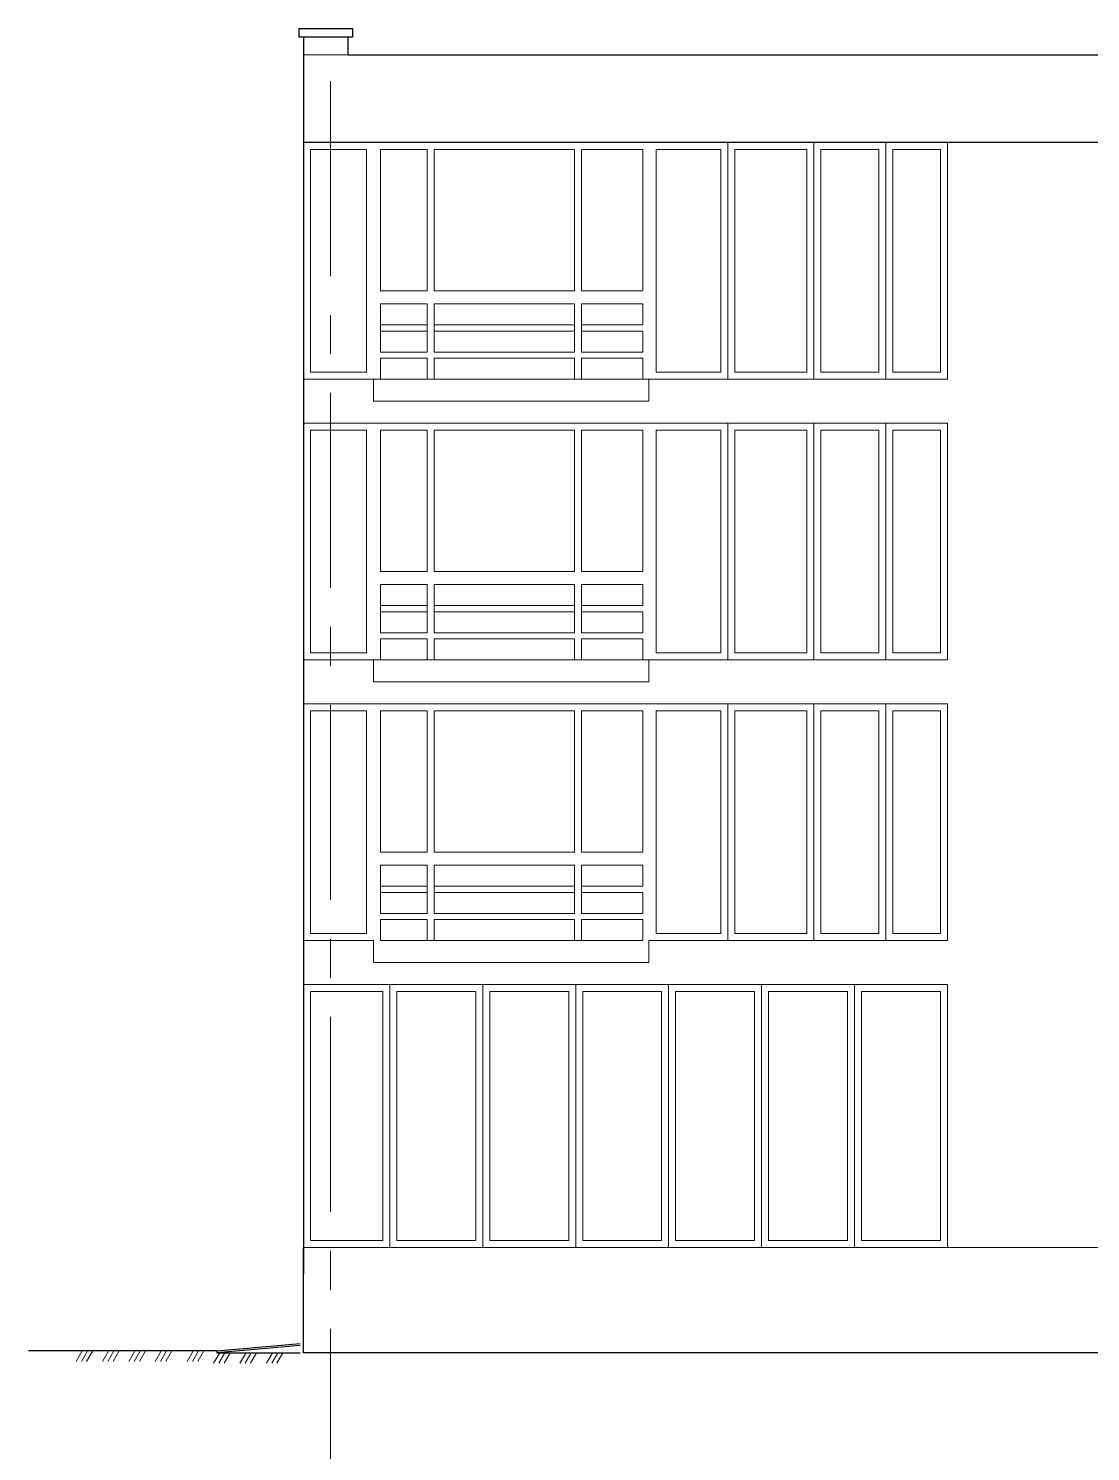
# Model space of a CAD drawing. Header units: millimetres. Extents: x -689206 to 4969298, y -1019800 to 703299.
# Drawn here: x 726054 to 738165, y -797994 to -781770 of the extents above; entities that cross this region are included whole.
import ezdxf

# ---------------------------------------------------------------- set-up
doc = ezdxf.new("R2010")
doc.units = ezdxf.units.MM
doc.linetypes.add('осеваяX2', pattern=[101.6, 63.5, -12.7, 12.7, -12.7])
doc.layers.add('РАЗМЕРЫ', color=7, linetype='Continuous', lineweight=9)
doc.layers.add('разрез2-2', color=7, linetype='Continuous')

msp = doc.modelspace()

# ---------------------------------------------------------------- linework, layer by layer
at = {"layer": 'РАЗМЕРЫ', "lineweight": 30, "ltscale": 35}
for p, q in [((729140.8, -781869.6), (729140.8, -781769.6)), ((729140.8, -781769.6), (729698.7, -781769.6)), ((729698.7, -781769.6), (729748.7, -781769.6)), ((729748.7, -781769.6), (729748.7, -781869.6)), ((729190.8, -781869.6), (729140.8, -781869.6)), ((729190.8, -781869.6), (729190.8, -795669.6)), ((729698.7, -781869.6), (729190.8, -781869.6)), ((729698.7, -782069.6), (729698.7, -781869.6)), ((729748.7, -781869.6), (729698.7, -781869.6)), ((729698.7, -782069.6), (738420.7, -782069.6)), ((738420.7, -783069.6), (729190.8, -783069.6)), ((729190.8, -795669.6), (729190.8, -795969.6)), ((729190.8, -796869.6), (729190.8, -795669.6)), ((767512.8, -796869.6), (729190.8, -796869.6))]:
    msp.add_line(p, q, dxfattribs=at)
at = {"layer": 'РАЗМЕРЫ', "lineweight": 5, "ltscale": 35}
for p, q in [((729698.7, -782069.6), (729190.8, -782069.6)), ((729270.8, -783069.6), (729190.8, -783069.6)), ((736533.8, -783069.6), (729270.8, -783069.6)), ((729270.8, -783149.6), (729270.8, -785689.6)), ((729909.7, -783149.6), (729270.8, -783149.6)), ((729909.7, -783149.6), (729909.7, -785689.6)), ((730069.7, -784759.2), (730069.7, -783149.6)), ((730598.4, -783149.6), (730069.7, -783149.6)), ((730598.4, -784759.2), (730598.4, -783149.6)), ((730678.4, -783149.6), (730678.4, -784759.2)), ((732278.4, -783149.6), (730678.4, -783149.6)), ((732278.4, -784759.2), (732278.4, -783149.6)), ((732358.4, -783149.6), (732358.4, -784759.2)), ((733059.7, -783149.6), (732358.4, -783149.6)), ((733059.7, -784759.2), (733059.7, -783149.6)), ((733209.7, -783149.6), (733949.7, -783149.6)), ((733209.7, -783149.6), (733949.7, -783149.6)), ((733209.7, -785689.6), (733209.7, -783149.6)), ((733949.7, -783149.6), (733949.7, -785689.6)), ((733949.7, -783149.6), (733949.7, -785689.6)), ((733949.7, -783149.6), (733949.7, -785689.6)), ((733949.7, -783149.6), (733949.7, -785689.6)), ((733949.7, -785689.6), (733949.7, -783149.6)), ((733949.7, -785689.6), (733949.7, -783149.6)), ((734029.7, -785689.6), (734029.7, -783069.6)), ((734029.7, -783069.6), (734029.7, -785769.6)), ((734029.7, -785769.6), (734029.7, -783069.6)), ((734029.7, -783149.6), (734029.7, -785689.6)), ((734109.7, -785689.6), (734109.7, -783149.6)), ((734109.7, -783149.6), (734929.7, -783149.6)), ((734109.7, -783149.6), (734929.7, -783149.6)), ((734929.7, -783149.6), (734929.7, -785689.6)), ((734929.7, -783149.6), (734929.7, -785689.6)), ((734929.7, -783149.6), (734929.7, -785689.6)), ((734929.7, -783149.6), (734929.7, -785689.6)), ((734929.7, -785689.6), (734929.7, -783149.6)), ((734929.7, -785689.6), (734929.7, -783149.6)), ((735009.7, -785689.6), (735009.7, -783069.6)), ((735009.7, -783069.6), (735009.7, -785769.6)), ((735009.7, -785769.6), (735009.7, -783069.6)), ((735009.7, -783149.6), (735009.7, -785689.6)), ((735009.7, -783149.6), (735009.7, -785689.6)), ((735089.7, -783149.6), (735749.7, -783149.6)), ((735089.7, -785689.6), (735089.7, -783149.6)), ((735749.7, -783149.6), (735749.7, -785689.6)), ((735749.7, -783149.6), (735749.7, -785689.6)), ((735749.7, -783149.6), (735749.7, -785689.6)), ((735749.7, -783149.6), (735749.7, -785689.6)), ((735749.7, -785689.6), (735749.7, -783149.6)), ((735749.7, -785689.6), (735749.7, -783149.6)), ((735829.7, -785689.6), (735829.7, -783069.6)), ((735829.7, -783069.6), (735829.7, -785769.6)), ((735829.7, -785769.6), (735829.7, -783069.6)), ((735829.7, -783149.6), (735829.7, -785689.6)), ((735829.7, -783149.6), (735829.7, -785689.6)), ((735909.7, -783149.6), (736453.8, -783149.6)), ((735909.7, -785689.6), (735909.7, -783149.6)), ((735909.7, -785689.6), (735909.7, -783149.6)), ((736453.8, -783149.6), (736453.8, -785689.6)), ((736533.8, -783069.6), (736533.8, -785769.6)), ((736533.8, -783069.6), (736533.8, -785769.6)), ((730598.4, -784759.2), (730069.7, -784759.2)), ((732278.4, -784759.2), (730678.4, -784759.2)), ((733059.7, -784759.2), (732358.4, -784759.2)), ((730069.7, -785459.2), (730069.7, -784909.2)), ((730069.7, -785149.2), (730069.7, -784909.2)), ((730069.7, -784909.2), (730598.4, -784909.2)), ((730598.4, -785459.2), (730598.4, -784909.2)), ((730678.4, -784909.2), (730678.4, -785459.2)), ((730678.4, -784909.2), (732278.4, -784909.2)), ((732278.4, -785459.2), (732278.4, -784909.2)), ((732358.4, -784909.2), (732358.4, -785459.2)), ((732358.4, -784909.2), (733059.7, -784909.2)), ((733059.7, -785149.2), (733059.7, -784909.2)), ((730598.4, -785149.2), (730069.7, -785149.2)), ((730069.7, -785459.2), (730069.7, -785219.2)), ((730069.7, -785219.2), (730598.4, -785219.2)), ((732278.4, -785149.2), (730678.4, -785149.2)), ((730678.4, -785219.2), (732278.4, -785219.2)), ((733059.7, -785149.2), (732358.4, -785149.2)), ((732358.4, -785219.2), (733059.7, -785219.2)), ((733059.7, -785459.2), (733059.7, -785219.2)), ((730069.7, -785459.2), (730598.4, -785459.2)), ((730598.4, -785529.2), (730069.7, -785529.2)), ((730069.7, -785769.6), (730069.7, -785529.2)), ((730598.4, -785769.6), (730598.4, -785529.2)), ((730678.4, -785459.2), (732278.4, -785459.2)), ((730678.4, -785529.2), (730678.4, -785769.6)), ((732278.4, -785529.2), (730678.4, -785529.2)), ((732278.4, -785769.6), (732278.4, -785529.2)), ((732358.4, -785459.2), (733059.7, -785459.2)), ((732358.4, -785529.2), (732358.4, -785769.6)), ((733059.7, -785529.2), (732358.4, -785529.2)), ((733059.7, -785769.6), (733059.7, -785529.2)), ((729909.7, -785689.6), (729270.8, -785689.6)), ((733209.7, -785689.6), (733949.7, -785689.6)), ((734109.7, -785689.6), (734929.7, -785689.6)), ((735089.7, -785689.6), (735749.7, -785689.6)), ((735089.7, -785689.6), (735749.7, -785689.6)), ((735909.7, -785689.6), (736453.8, -785689.6)), ((729190.8, -786269.6), (729190.8, -785769.6)), ((729190.8, -785769.6), (736533.8, -785769.6)), ((729190.8, -785769.6), (729989.7, -785769.6)), ((729989.7, -785769.6), (729989.7, -785819.6)), ((729989.7, -785819.6), (729989.7, -786019.6)), ((730069.7, -785769.6), (733059.7, -785769.6)), ((730069.7, -785769.6), (730598.4, -785769.6)), ((730678.4, -785769.6), (732278.4, -785769.6)), ((732358.4, -785769.6), (733059.7, -785769.6)), ((733129.7, -785769.6), (736533.8, -785769.6)), ((733129.7, -785769.6), (733129.7, -786019.6)), ((733129.7, -786019.6), (729989.7, -786019.6)), ((736533.8, -786269.6), (729190.8, -786269.6)), ((729270.8, -786269.6), (729190.8, -786269.6)), ((736533.8, -786269.6), (729270.8, -786269.6)), ((729270.8, -786349.6), (729270.8, -788889.6)), ((729909.7, -786349.6), (729270.8, -786349.6)), ((729909.7, -786349.6), (729909.7, -788889.6)), ((730069.7, -787959.2), (730069.7, -786349.6)), ((730598.4, -786349.6), (730069.7, -786349.6)), ((730598.4, -787959.2), (730598.4, -786349.6)), ((730678.4, -786349.6), (730678.4, -787959.2)), ((732278.4, -786349.6), (730678.4, -786349.6)), ((732278.4, -787959.2), (732278.4, -786349.6)), ((732358.4, -786349.6), (732358.4, -787959.2)), ((733059.7, -786349.6), (732358.4, -786349.6)), ((733059.7, -787959.2), (733059.7, -786349.6)), ((733209.7, -786349.6), (733949.7, -786349.6)), ((733209.7, -786349.6), (733949.7, -786349.6)), ((733209.7, -788889.6), (733209.7, -786349.6)), ((733949.7, -786349.6), (733949.7, -788889.6)), ((733949.7, -786349.6), (733949.7, -788889.6)), ((733949.7, -786349.6), (733949.7, -788889.6)), ((733949.7, -786349.6), (733949.7, -788889.6)), ((733949.7, -788889.6), (733949.7, -786349.6)), ((733949.7, -788889.6), (733949.7, -786349.6)), ((734029.7, -788889.6), (734029.7, -786269.6)), ((734029.7, -786269.6), (734029.7, -788969.6)), ((734029.7, -788969.6), (734029.7, -786269.6)), ((734029.7, -786349.6), (734029.7, -788889.6)), ((734109.7, -788889.6), (734109.7, -786349.6)), ((734109.7, -786349.6), (734929.7, -786349.6)), ((734109.7, -786349.6), (734929.7, -786349.6)), ((734929.7, -786349.6), (734929.7, -788889.6)), ((734929.7, -786349.6), (734929.7, -788889.6)), ((734929.7, -786349.6), (734929.7, -788889.6)), ((734929.7, -786349.6), (734929.7, -788889.6)), ((734929.7, -788889.6), (734929.7, -786349.6)), ((734929.7, -788889.6), (734929.7, -786349.6)), ((735009.7, -788889.6), (735009.7, -786269.6)), ((735009.7, -786269.6), (735009.7, -788969.6)), ((735009.7, -788969.6), (735009.7, -786269.6)), ((735009.7, -786349.6), (735009.7, -788889.6)), ((735009.7, -786349.6), (735009.7, -788889.6)), ((735089.7, -786349.6), (735749.7, -786349.6)), ((735089.7, -788889.6), (735089.7, -786349.6)), ((735749.7, -786349.6), (735749.7, -788889.6)), ((735749.7, -786349.6), (735749.7, -788889.6)), ((735749.7, -786349.6), (735749.7, -788889.6)), ((735749.7, -786349.6), (735749.7, -788889.6)), ((735749.7, -788889.6), (735749.7, -786349.6)), ((735749.7, -788889.6), (735749.7, -786349.6)), ((735829.7, -788889.6), (735829.7, -786269.6)), ((735829.7, -786269.6), (735829.7, -788969.6)), ((735829.7, -788969.6), (735829.7, -786269.6)), ((735829.7, -786349.6), (735829.7, -788889.6)), ((735829.7, -786349.6), (735829.7, -788889.6)), ((735909.7, -786349.6), (736453.8, -786349.6)), ((735909.7, -788889.6), (735909.7, -786349.6)), ((735909.7, -788889.6), (735909.7, -786349.6)), ((736453.8, -786349.6), (736453.8, -788889.6)), ((736533.8, -786269.6), (736533.8, -788969.6)), ((736533.8, -786269.6), (736533.8, -788969.6)), ((730598.4, -787959.2), (730069.7, -787959.2)), ((732278.4, -787959.2), (730678.4, -787959.2)), ((733059.7, -787959.2), (732358.4, -787959.2)), ((730069.7, -788659.2), (730069.7, -788109.2)), ((730069.7, -788349.2), (730069.7, -788109.2)), ((730069.7, -788109.2), (730598.4, -788109.2)), ((730598.4, -788659.2), (730598.4, -788109.2)), ((730678.4, -788109.2), (730678.4, -788659.2)), ((730678.4, -788109.2), (732278.4, -788109.2)), ((732278.4, -788659.2), (732278.4, -788109.2)), ((732358.4, -788109.2), (732358.4, -788659.2)), ((732358.4, -788109.2), (733059.7, -788109.2)), ((733059.7, -788349.2), (733059.7, -788109.2)), ((730598.4, -788349.2), (730069.7, -788349.2)), ((732278.4, -788349.2), (730678.4, -788349.2)), ((733059.7, -788349.2), (732358.4, -788349.2)), ((730069.7, -788659.2), (730069.7, -788419.2)), ((730069.7, -788419.2), (730598.4, -788419.2)), ((730678.4, -788419.2), (732278.4, -788419.2)), ((732358.4, -788419.2), (733059.7, -788419.2)), ((733059.7, -788659.2), (733059.7, -788419.2)), ((730069.7, -788659.2), (730598.4, -788659.2)), ((730678.4, -788659.2), (732278.4, -788659.2)), ((732358.4, -788659.2), (733059.7, -788659.2)), ((730598.4, -788729.2), (730069.7, -788729.2)), ((730069.7, -788969.6), (730069.7, -788729.2)), ((730598.4, -788969.6), (730598.4, -788729.2)), ((730678.4, -788729.2), (730678.4, -788969.6)), ((732278.4, -788729.2), (730678.4, -788729.2)), ((732278.4, -788969.6), (732278.4, -788729.2)), ((732358.4, -788729.2), (732358.4, -788969.6)), ((733059.7, -788729.2), (732358.4, -788729.2)), ((733059.7, -788969.6), (733059.7, -788729.2)), ((729190.8, -789469.6), (729190.8, -788969.6)), ((729190.8, -788969.6), (736533.8, -788969.6)), ((729190.8, -788969.6), (729989.7, -788969.6)), ((729909.7, -788889.6), (729270.8, -788889.6)), ((729989.7, -788969.6), (729989.7, -789019.6)), ((730069.7, -788969.6), (733059.7, -788969.6)), ((730069.7, -788969.6), (730598.4, -788969.6)), ((730678.4, -788969.6), (732278.4, -788969.6)), ((732358.4, -788969.6), (733059.7, -788969.6)), ((733129.7, -788969.6), (736533.8, -788969.6)), ((733129.7, -788969.6), (733129.7, -789219.6)), ((733209.7, -788889.6), (733949.7, -788889.6)), ((734109.7, -788889.6), (734929.7, -788889.6)), ((735089.7, -788889.6), (735749.7, -788889.6)), ((735089.7, -788889.6), (735749.7, -788889.6)), ((735909.7, -788889.6), (736453.8, -788889.6)), ((729989.7, -789019.6), (729989.7, -789219.6)), ((733129.7, -789219.6), (729989.7, -789219.6)), ((729190.8, -789469.6), (729190.8, -789549.6)), ((729270.8, -789469.6), (729190.8, -789469.6)), ((736533.8, -789469.6), (729270.8, -789469.6)), ((734029.7, -792089.6), (734029.7, -789469.6)), ((734029.7, -789469.6), (734029.7, -792169.6)), ((734029.7, -792169.6), (734029.7, -789469.6)), ((735009.7, -792089.6), (735009.7, -789469.6)), ((735009.7, -789469.6), (735009.7, -792169.6)), ((735009.7, -792169.6), (735009.7, -789469.6)), ((735829.7, -792089.6), (735829.7, -789469.6)), ((735829.7, -789469.6), (735829.7, -792169.6)), ((735829.7, -792169.6), (735829.7, -789469.6)), ((736533.8, -789469.6), (736533.8, -792169.6)), ((729270.8, -789549.6), (729270.8, -792089.6)), ((729909.7, -789549.6), (729270.8, -789549.6)), ((729909.7, -789549.6), (729909.7, -792089.6)), ((730069.7, -791159.2), (730069.7, -789549.6)), ((730598.4, -789549.6), (730069.7, -789549.6)), ((730598.4, -791159.2), (730598.4, -789549.6)), ((730678.4, -789549.6), (730678.4, -791159.2)), ((732278.4, -789549.6), (730678.4, -789549.6)), ((732278.4, -791159.2), (732278.4, -789549.6)), ((732358.4, -789549.6), (732358.4, -791159.2)), ((733059.7, -789549.6), (732358.4, -789549.6)), ((733059.7, -791159.2), (733059.7, -789549.6)), ((733209.7, -789549.6), (733949.7, -789549.6)), ((733209.7, -789549.6), (733949.7, -789549.6)), ((733209.7, -792089.6), (733209.7, -789549.6)), ((733949.7, -789549.6), (733949.7, -792089.6)), ((733949.7, -789549.6), (733949.7, -792089.6)), ((733949.7, -789549.6), (733949.7, -792089.6)), ((733949.7, -789549.6), (733949.7, -792089.6)), ((733949.7, -792089.6), (733949.7, -789549.6)), ((733949.7, -792089.6), (733949.7, -789549.6)), ((734029.7, -789549.6), (734029.7, -792089.6)), ((734109.7, -792089.6), (734109.7, -789549.6)), ((734109.7, -789549.6), (734929.7, -789549.6)), ((734109.7, -789549.6), (734929.7, -789549.6)), ((734929.7, -789549.6), (734929.7, -792089.6)), ((734929.7, -789549.6), (734929.7, -792089.6)), ((734929.7, -789549.6), (734929.7, -792089.6)), ((734929.7, -789549.6), (734929.7, -792089.6)), ((734929.7, -792089.6), (734929.7, -789549.6)), ((734929.7, -792089.6), (734929.7, -789549.6)), ((735009.7, -789549.6), (735009.7, -792089.6)), ((735009.7, -789549.6), (735009.7, -792089.6)), ((735089.7, -789549.6), (735749.7, -789549.6)), ((735089.7, -792089.6), (735089.7, -789549.6)), ((735749.7, -789549.6), (735749.7, -792089.6)), ((735749.7, -789549.6), (735749.7, -792089.6)), ((735749.7, -789549.6), (735749.7, -792089.6)), ((735749.7, -789549.6), (735749.7, -792089.6)), ((735749.7, -792089.6), (735749.7, -789549.6)), ((735749.7, -792089.6), (735749.7, -789549.6)), ((735829.7, -789549.6), (735829.7, -792089.6)), ((735829.7, -789549.6), (735829.7, -792089.6)), ((735909.7, -789549.6), (736453.8, -789549.6)), ((735909.7, -792089.6), (735909.7, -789549.6)), ((735909.7, -792089.6), (735909.7, -789549.6)), ((736453.8, -789549.6), (736453.8, -792089.6)), ((730598.4, -791159.2), (730069.7, -791159.2)), ((732278.4, -791159.2), (730678.4, -791159.2)), ((733059.7, -791159.2), (732358.4, -791159.2)), ((730069.7, -791859.2), (730069.7, -791309.2)), ((730069.7, -791549.2), (730069.7, -791309.2)), ((730069.7, -791309.2), (730598.4, -791309.2)), ((730598.4, -791859.2), (730598.4, -791309.2)), ((730678.4, -791309.2), (730678.4, -791859.2)), ((730678.4, -791309.2), (732278.4, -791309.2)), ((732278.4, -791859.2), (732278.4, -791309.2)), ((732358.4, -791309.2), (732358.4, -791859.2)), ((732358.4, -791309.2), (733059.7, -791309.2)), ((733059.7, -791549.2), (733059.7, -791309.2)), ((730598.4, -791549.2), (730069.7, -791549.2)), ((732278.4, -791549.2), (730678.4, -791549.2)), ((733059.7, -791549.2), (732358.4, -791549.2)), ((730069.7, -791859.2), (730069.7, -791619.2)), ((730069.7, -791619.2), (730598.4, -791619.2)), ((730678.4, -791619.2), (732278.4, -791619.2)), ((732358.4, -791619.2), (733059.7, -791619.2)), ((733059.7, -791859.2), (733059.7, -791619.2)), ((730069.7, -791859.2), (730598.4, -791859.2)), ((730678.4, -791859.2), (732278.4, -791859.2)), ((732358.4, -791859.2), (733059.7, -791859.2)), ((730598.4, -791929.2), (730069.7, -791929.2)), ((730069.7, -792169.6), (730069.7, -791929.2)), ((730598.4, -792169.6), (730598.4, -791929.2)), ((730678.4, -791929.2), (730678.4, -792169.6)), ((732278.4, -791929.2), (730678.4, -791929.2)), ((732278.4, -792169.6), (732278.4, -791929.2)), ((732358.4, -791929.2), (732358.4, -792169.6)), ((733059.7, -791929.2), (732358.4, -791929.2)), ((733059.7, -792169.6), (733059.7, -791929.2)), ((729190.8, -792169.6), (729989.7, -792169.6)), ((729909.7, -792089.6), (729270.8, -792089.6)), ((729989.7, -792169.6), (729989.7, -792219.6)), ((729989.7, -792219.6), (729989.7, -792419.6)), ((730069.7, -792169.6), (733059.7, -792169.6)), ((730069.7, -792169.6), (730598.4, -792169.6)), ((730678.4, -792169.6), (732278.4, -792169.6)), ((732358.4, -792169.6), (733059.7, -792169.6)), ((733129.7, -792169.6), (736533.8, -792169.6)), ((733129.7, -792169.6), (733129.7, -792419.6)), ((733209.7, -792089.6), (733949.7, -792089.6)), ((734109.7, -792089.6), (734929.7, -792089.6)), ((735089.7, -792089.6), (735749.7, -792089.6)), ((735089.7, -792089.6), (735749.7, -792089.6)), ((735909.7, -792089.6), (736453.8, -792089.6)), ((733129.7, -792419.6), (729989.7, -792419.6)), ((736533.8, -792669.6), (729190.8, -792669.6)), ((730173.8, -795669.6), (730173.8, -792669.6)), ((731233.8, -795669.6), (731233.8, -792669.6)), ((732293.8, -795669.6), (732293.8, -792669.6)), ((733353.8, -795669.6), (733353.8, -792669.6)), ((734413.8, -795669.6), (734413.8, -792669.6)), ((735473.8, -795669.6), (735473.8, -792669.6)), ((736533.8, -792669.6), (736533.8, -795669.6)), ((729270.8, -792749.6), (730093.8, -792749.6)), ((729270.8, -792749.6), (729270.8, -795589.6)), ((730093.8, -792749.6), (730093.8, -795589.6)), ((730093.8, -795589.6), (730093.8, -792749.6)), ((730093.8, -795589.6), (730093.8, -792749.6)), ((730173.8, -795589.6), (730173.8, -792749.6)), ((730173.8, -792749.6), (730173.8, -795669.6)), ((730253.8, -792749.6), (730253.8, -795589.6)), ((730253.8, -792749.6), (731153.8, -792749.6)), ((730253.8, -795589.6), (730253.8, -792749.6)), ((731153.8, -792749.6), (731153.8, -795589.6)), ((731153.8, -795589.6), (731153.8, -792749.6)), ((731153.8, -795589.6), (731153.8, -792749.6)), ((731233.8, -795589.6), (731233.8, -792749.6)), ((731233.8, -792749.6), (731233.8, -795669.6)), ((731313.8, -792749.6), (732213.8, -792749.6)), ((731313.8, -795589.6), (731313.8, -792749.6)), ((732213.8, -792749.6), (732213.8, -795589.6)), ((732213.8, -792749.6), (732213.8, -795589.6)), ((732213.8, -795589.6), (732213.8, -792749.6)), ((732213.8, -795589.6), (732213.8, -792749.6)), ((732293.8, -795589.6), (732293.8, -792749.6)), ((732293.8, -792749.6), (732293.8, -795669.6)), ((732373.8, -792749.6), (733273.8, -792749.6)), ((732373.8, -795589.6), (732373.8, -792749.6)), ((733273.8, -792749.6), (733273.8, -795589.6)), ((733273.8, -792749.6), (733273.8, -795589.6)), ((733273.8, -792749.6), (733273.8, -795589.6)), ((733353.8, -795589.6), (733353.8, -792749.6)), ((733353.8, -792749.6), (733353.8, -795669.6)), ((733433.8, -792749.6), (734333.8, -792749.6)), ((733433.8, -795589.6), (733433.8, -792749.6)), ((734333.8, -792749.6), (734333.8, -795589.6)), ((734333.8, -792749.6), (734333.8, -795589.6)), ((734333.8, -792749.6), (734333.8, -795589.6)), ((734333.8, -792749.6), (734333.8, -795589.6)), ((734333.8, -795589.6), (734333.8, -792749.6)), ((734333.8, -795589.6), (734333.8, -792749.6)), ((734413.8, -795589.6), (734413.8, -792749.6)), ((734413.8, -792749.6), (734413.8, -795669.6)), ((734493.8, -792749.6), (735393.8, -792749.6)), ((734493.8, -795589.6), (734493.8, -792749.6)), ((735393.8, -792749.6), (735393.8, -795589.6)), ((735393.8, -792749.6), (735393.8, -795589.6)), ((735393.8, -792749.6), (735393.8, -795589.6)), ((735393.8, -792749.6), (735393.8, -795589.6)), ((735393.8, -792749.6), (735393.8, -795589.6)), ((735393.8, -795589.6), (735393.8, -792749.6)), ((735393.8, -795589.6), (735393.8, -792749.6)), ((735473.8, -795589.6), (735473.8, -792749.6)), ((735473.8, -792749.6), (735473.8, -795669.6)), ((735553.8, -792749.6), (736453.8, -792749.6)), ((735553.8, -795589.6), (735553.8, -792749.6)), ((736453.8, -792749.6), (735553.8, -792749.6)), ((735553.8, -792749.6), (735553.8, -795589.6)), ((736453.8, -792749.6), (736453.8, -795589.6)), ((729270.8, -795589.6), (730093.8, -795589.6)), ((730253.8, -795589.6), (731153.8, -795589.6)), ((731313.8, -795589.6), (732213.8, -795589.6)), ((732373.8, -795589.6), (733273.8, -795589.6)), ((733433.8, -795589.6), (734333.8, -795589.6)), ((734493.8, -795589.6), (735393.8, -795589.6)), ((735553.8, -795589.6), (736453.8, -795589.6)), ((729190.8, -796869.6), (729498.8, -796869.6)), ((729498.8, -796869.6), (729498.8, -797703.7))]:
    msp.add_line(p, q, dxfattribs=at)
at = {"layer": 'РАЗМЕРЫ', "linetype": 'осеваяX2', "lineweight": 5, "ltscale": 35}
msp.add_line((729498.8, -782369.6), (729498.8, -801372.9), dxfattribs=at)
at = {"layer": 'РАЗМЕРЫ', "lineweight": 9, "ltscale": 35}
msp.add_line((756552.7, -795669.6), (729190.8, -795669.6), dxfattribs=at)
at = {"layer": 'разрез2-2'}
for p, q in [((728201, -796847.9), (729153.7, -796763.9)), ((729153.7, -796783.9), (728201, -796867.9)), ((728201, -796847.9), (726053.6, -796847.9)), ((728201, -796847.9), (727901, -796847.9)), ((728201, -796847.9), (728201, -796867.9)), ((728201, -796867.9), (729153.7, -796867.9))]:
    msp.add_line(p, q, dxfattribs=at)
at = {"layer": 'разрез2-2', "lineweight": 15}
for points in [[(726666, -796847.9), (726596.4, -796967.2)], [(726725.7, -796847.9), (726657.3, -796967.2)], [(726786.6, -796847.9), (726717, -796967.2)], [(726966.8, -796847.9), (726897.2, -796967.2)], [(727026.5, -796847.9), (726958.1, -796967.2)], [(727087.4, -796847.9), (727017.8, -796967.2)], [(727267.6, -796847.9), (727198, -796967.2)], [(727327.3, -796847.9), (727258.9, -796967.2)], [(727388.2, -796847.9), (727318.6, -796967.2)], [(727568.4, -796847.9), (727498.8, -796967.2)], [(727628.1, -796847.9), (727559.7, -796967.2)], [(727933.5, -796847.9), (727863.9, -796967.2)], [(727993.2, -796847.9), (727924.8, -796967.2)], [(728054.1, -796847.9), (727984.5, -796967.2)], [(728234.3, -796867.9), (728164.7, -796987.2)], [(728294, -796867.9), (728225.6, -796987.2)], [(728354.9, -796867.9), (728285.3, -796987.2)], [(728535.1, -796867.9), (728465.5, -796987.2)], [(728594.8, -796867.9), (728526.4, -796987.2)], [(728655.7, -796867.9), (728586.1, -796987.2)], [(728835.9, -796867.9), (728766.3, -796987.2)], [(728895.6, -796867.9), (728827.2, -796987.2)]]:
    msp.add_lwpolyline(points, dxfattribs=at)
for points in [[(727619.4, -796967.2), (727687.8, -796847.9)], [(728886.9, -796987.2), (728955.3, -796867.9)]]:
    msp.add_lwpolyline(points, close=True, dxfattribs=at)

doc.saveas('drawing.dxf')
